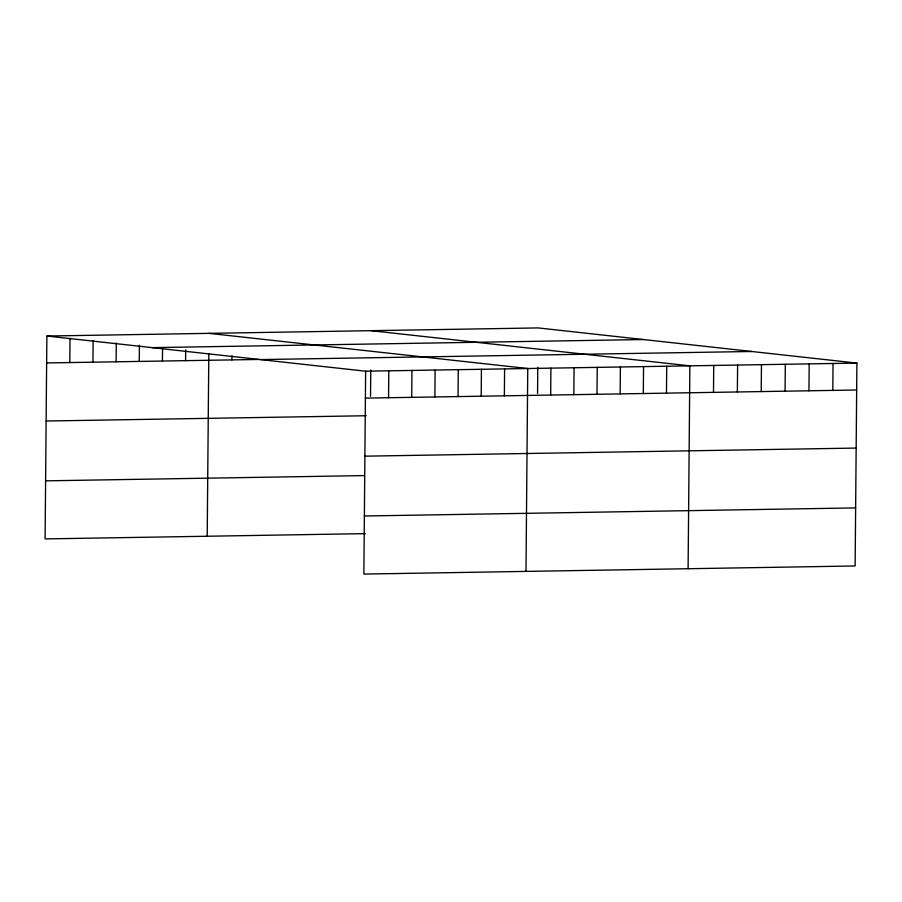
<?xml version="1.0" encoding="UTF-8"?>
<svg xmlns="http://www.w3.org/2000/svg" width="902" height="902" viewBox="0 0 902 902"><rect width="100%" height="100%" fill="white"/><g stroke="black" fill="none" stroke-linecap="round" stroke-linejoin="round"><path stroke-width="1.35" d="M46.87 336.029L365.637 371.196L363.867 574.078L855.13 565.971L856.9 363.089L538.133 327.922L46.87 336.029L45.1 538.911L365.242 533.634M69.792 362.57L70.006 338.34M92.951 362.187L93.143 340.652M116.11 361.803L116.279 342.963M139.269 361.42L139.415 345.274M162.428 361.037L162.54 348.927M185.598 360.653L185.688 349.886M207.212 536.239L208.813 353.539M231.915 359.887L231.949 355.85M370.53 396.316L370.756 370.045M388.559 397.726L388.796 370.812M411.729 397.342L411.955 370.429M434.888 396.959L435.114 370.045M458.047 396.576L458.272 369.662M481.206 396.192L481.431 369.279M504.365 395.82L504.601 368.895M525.99 571.394L527.76 368.512L208.982 333.357M537.558 393.554L537.784 367.283M550.682 395.053L550.919 368.129M573.841 394.67L574.078 367.757M597 394.287L597.237 367.373M620.159 393.903L620.396 366.99M643.318 393.52L643.554 366.607M666.477 393.137L666.713 366.223M688.102 568.722L689.872 365.84L371.105 330.684M713.493 392.37L713.73 365.445M737.362 391.975L737.599 365.051M761.22 391.581L761.457 364.656M785.078 391.186L785.315 364.273M808.947 390.791L809.173 363.878M832.805 390.397L833.042 363.483M152.066 347.631L643.329 339.535M46.633 362.942L259.156 359.447M260.441 359.582L751.704 351.487M365.637 371.196L856.9 363.089M365.4 398.109L856.663 390.002M46.126 421.02L366.268 415.732M364.893 456.175L856.156 448.068M45.607 480.845L364.385 475.591M364.374 516L855.637 507.905"/></g></svg>
